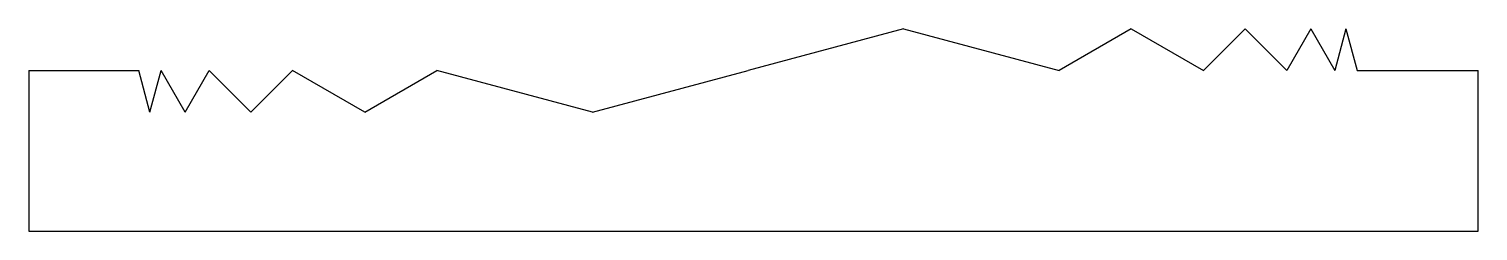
# Model space of a CAD drawing. Header units: millimetres. Extents: x 0 to 180, y 0 to 25.
import ezdxf

# ---------------------------------------------------------------- set-up
doc = ezdxf.new("R2010")
doc.units = ezdxf.units.MM
doc.header["$MEASUREMENT"] = 0
doc.layers.add('Default', color=18, linetype='Continuous', true_color=0x000000)

msp = doc.modelspace()

# ---------------------------------------------------------------- linework, layer by layer
at = {"layer": 'Default'}
for points in [[(108.64, 25.18), (89.32, 20)], [(108.64, 25.18), (127.96, 20)], [(136.92, 25.18), (127.96, 20)], [(136.92, 25.18), (145.89, 20)], [(151.06, 25.18), (145.89, 20)], [(151.06, 25.18), (156.24, 20)], [(159.23, 25.18), (156.24, 20)], [(159.23, 25.18), (162.22, 20)], [(163.6, 25.18), (162.22, 20)], [(163.6, 25.18), (164.99, 20)], [(0, 20), (0, 0), (180, 0), (180, 20)], [(0, 20), (13.65, 20)], [(15.03, 14.82), (13.65, 20)], [(15.03, 14.82), (16.42, 20)], [(19.41, 14.82), (16.42, 20)], [(19.41, 14.82), (22.4, 20)], [(27.57, 14.82), (22.4, 20)], [(27.57, 14.82), (32.75, 20)], [(41.72, 14.82), (32.75, 20)], [(41.72, 14.82), (50.68, 20)], [(70, 14.82), (50.68, 20)], [(70, 14.82), (89.32, 20)], [(164.99, 20), (180, 20)]]:
    msp.add_lwpolyline(points, dxfattribs=at)

doc.saveas('drawing.dxf')
